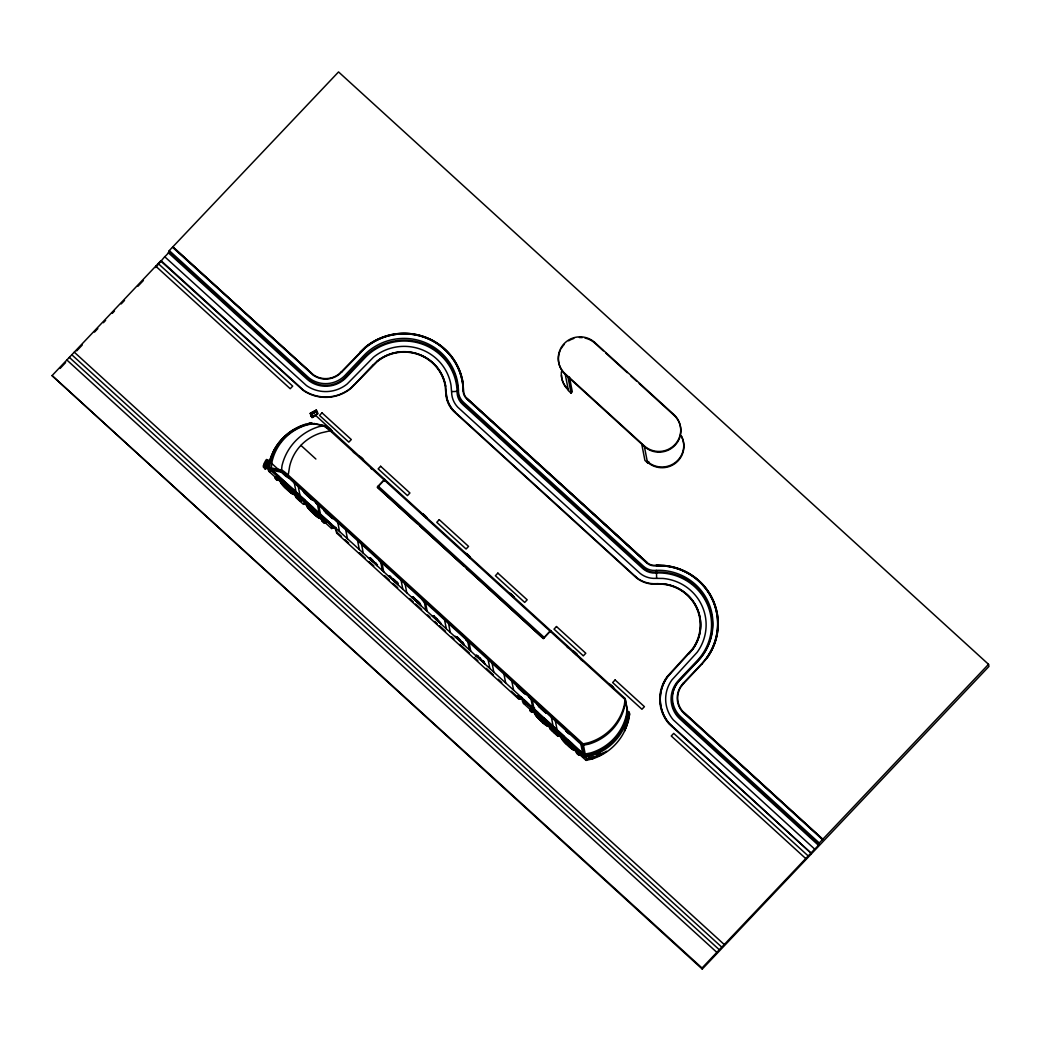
<?xml version="1.0" encoding="UTF-8"?>
<svg xmlns="http://www.w3.org/2000/svg" width="1041" height="1041" viewBox="0 0 1041 1041"><rect width="100%" height="100%" fill="white"/><g stroke="black" fill="none" stroke-linecap="round" stroke-linejoin="round"><path stroke-width="1.5" d="M155.643 267.563L164.699 256.724A4.515 0.729 -47.7 0 0 168.395 252.807L169.267 250.608L338.546 71.933L988.534 664.314L988.95 666.435L702.246 969.067L52.05 375.619L160.678 260.953L303.074 390.31A39.337 38.543 -11 0 0 350.908 388.41L377.18 361.669A41.991 41.159 -11 0 1 445.223 386.289L445.769 392.769A28.901 28.315 -11 0 0 453.434 411.13L636.519 577.976A28.901 28.315 -11 0 0 655.739 584.131L662.375 584.196A41.991 41.159 -11 0 1 692.395 648.946L667.125 676.611A39.337 38.543 -11 0 0 668.699 723.534L811.004 853.1L669.051 723.248A38.881 38.101 -11 0 1 667.502 676.858L670.482 673.28M455.073 412.171L453.772 410.818A28.445 27.873 -11 0 1 446.238 392.847L445.665 386.211A42.447 41.601 -11 0 0 376.894 361.331L372.587 365.43M164.699 256.724L306.496 385.599A33.455 32.778 -11 0 0 347.174 383.973L373.459 357.245A47.886 46.923 -11 0 1 451.026 385.3L451.638 392.561A23.019 22.551 -11 0 0 457.741 407.174L640.215 573.474A23.019 22.551 -11 0 0 655.531 578.38L662.961 578.445A47.886 46.923 -11 0 1 697.171 652.265L671.913 679.929A33.455 32.778 -11 0 0 673.254 719.838L814.687 849.105A4.515 0.729 -47.7 0 0 818.395 845.201L819.267 843.002L988.534 664.314M168.395 252.807L306.861 379.002A28.003 27.43 -11 0 0 346.38 377.428L364.897 357.883A53.325 52.258 -11 0 1 422.568 344.22A53.325 52.258 -11 0 1 457.077 391.208L457.064 392.366A17.58 17.229 -11 0 0 462.607 404.389L642.687 568.516A17.58 17.229 -11 0 0 655.336 573.057L656.507 572.966A53.325 52.258 -11 0 1 706.813 603.273A53.325 52.258 -11 0 1 697.145 660.684L678.628 680.228A28.003 27.43 -11 0 0 679.942 719.006L818.395 845.201M169.267 250.608L307.694 376.764A26.454 25.921 -11 0 0 345.065 375.28L363.569 355.736A54.9 53.794 -11 0 1 422.932 341.721A54.9 53.794 -11 0 1 458.43 390.063L458.43 391.247A16.018 15.693 -11 0 0 463.492 402.216L643.546 566.304A16.018 15.693 -11 0 0 655.062 570.455L656.272 570.351A54.9 53.794 -11 0 1 708.036 601.555A54.9 53.794 -11 0 1 698.134 660.632L679.617 680.176A26.454 25.921 -11 0 0 680.84 716.846L819.267 843.002M463.193 391.156L463.18 389.815A59.636 58.439 -11 0 0 428.176 338.767A59.636 58.439 -11 0 0 365.794 347.33L341.721 372.105M656.624 578.289L656.507 572.966M656.728 584.066L655.726 583.689A28.445 27.873 -11 0 1 636.819 577.729L455.06 412.08M263.425 466.095L264.206 464.169M265.741 468.736L265.104 469.192L264.752 465.926M267.979 463.492L265.455 468.619L265.858 468.086M268.5 462.907L267.953 464.182M267.186 461.306L266.353 461.983L266.015 460.89M579.642 750.574L585.562 755.974L585.432 757.197A31.152 3.657 43.5 0 1 586.044 760.385L591.861 759.006A53.325 52.245 -11 0 0 628.283 720.567L628.413 716.247M278.962 476.531L269.476 467.89L270.335 462.607A51.881 50.84 -11 0 1 306.119 424.806L311.441 423.596L311.649 422.711L300.693 426.198M384.676 480.994L383.986 480.122L384.91 479.576L550.702 630.677L550.103 631.523L550.871 630.833L625.186 698.563L627.385 709.884L626.617 716.598A51.881 50.84 -11 0 1 590.82 754.4L585.497 755.61L583.22 743.938L288.227 475.086L289.658 466.251A45.908 44.984 -11 0 1 300.901 445.353A45.908 44.984 -11 0 1 321.318 432.835L330.205 430.792L384.09 479.901L384.741 479.433L330.374 429.634M585.562 755.974L590.885 754.751A51.881 50.84 -11 0 0 626.695 716.963L627.541 711.667L628.634 711.602L627.658 717.392A53.325 52.245 -11 0 1 591.249 755.831L585.432 757.197L522.907 700.229L523.935 699.799L527.488 703.039M269.151 469.205L268.422 467.734L269.085 466.875M269.046 467.318L268.864 466.472M309.112 423.96L309.684 424.09M309.88 423.57L309.854 424.234M588.243 758.408L589.349 758.421M589.427 757.744L588.685 758.759L589.687 758.16M597.313 755.987L598.406 754.426M597.716 756.039L597.95 755.376M598.874 754.803L597.781 755.818L599.004 755.037M625.355 726.527L626.305 725.057M626.096 726.384L626.474 725.2L625.55 725.447M626.851 724.64L624.522 731.003L627.294 723.846L625.849 726.28M628.113 722.077L627.736 723.001L628.959 716.234M629.076 716.26L628.178 716.403M269.138 467.552L268.578 469.179A30.827 3.617 43.5 0 1 268.188 467.513L269.099 462.816M269.424 461.697L270.855 457.038A33.234 3.904 43.5 0 0 271.233 458.248M317.089 414.11L316.204 411.39M264.935 466.485L265.065 465.678M264.987 465.874L265.533 469.062M268.435 463.7L267.667 460.799M628.959 716.351L629.48 714.907L628.27 721.582M312.248 417.454L310.374 413.251L316.49 410.076M312.118 417.454L311.493 414.227L316.087 411.82M544.131 720.84L543.181 722.818A7.677 0.898 43.5 0 0 547.045 725.148A7.677 0.898 43.5 0 0 542.608 719.917L542.855 719.5M570.494 744.875L569.544 746.852A7.677 0.898 43.5 0 0 573.422 749.182A7.677 0.898 43.5 0 0 568.985 743.951L569.414 746.735M819.007 844.55L680.567 718.381A27.118 26.572 -11 0 1 679.305 680.814L697.821 661.256A54.223 53.13 -11 0 0 707.62 602.895A54.223 53.13 -11 0 0 656.494 572.082A16.695 16.357 -11 0 1 643.299 567.852L463.232 403.752A16.695 16.357 -11 0 1 457.975 391.156L458.443 390.063M264.817 466.004L265.299 465.184M268.305 463.622L266.028 467.969M265.247 465.665L268.058 460.421L266.47 459.601M543.792 638.341L544.365 637.573L378.247 486.173L377.519 487.487L417.168 523.61M588.725 758.564L588.972 757.887M589.011 757.419L588.399 758.564L589.232 757.796M597.924 755.102L603.468 753.098L599.226 755.909L596.532 756.495L598.276 755.024M628.842 714.633L628.27 715.622M628.491 716.65L628.322 715.818M628.79 716.676L629.011 715.688L628.087 716.286M626.63 725.629L626.903 724.913L626.005 725.356M330.205 430.48L329.672 429.36L331.324 430.427M331.78 430.909L332.092 432.028L329.516 429.53M297.492 498.509C296.347 495.607 303.386 502.491 300.172 501.046M300.602 501.294L297.375 497.767A3.943 3.709 68.9 0 1 296.685 497.012M311.858 499.511L311.285 499.173M331.728 517.793L332.469 517.924M372.782 561.047L368.8 557.664L369.373 558.015M393.056 579.837L389.23 576.285L396.699 582.791M437.246 620.176L432.939 615.647L438.326 620.436M432.783 616.35L436.413 619.655L436.582 618.614L433.837 616.051M456.283 636.962L459.992 640.905M482.907 661.139L476.257 655.596L477.285 656.025M525.627 693.957L521.918 691.172L522.075 690.053M545.315 712.447L546.07 712.591M551.834 730.262L552.472 730.574M552.146 730.275L554.931 732.916M266.756 459.458C265.247 460.083 261.551 468.06 264.388 468.086M265.247 464.78L266.73 462.061M265.455 464.885L267.953 460.083M286.796 487.11L285.82 488.268A7.677 0.898 43.5 0 1 281.382 483.024A7.677 0.898 43.5 0 1 285.26 485.366L285.95 488.398M266.041 468.281L265.403 468.97L264.948 466.134M265.832 468.671L268.591 463.336L268.058 460.421M332.222 527.358L331.585 528.477L335.944 527.449M586.682 759.266L586.044 760.385L579.837 754.725A16.266 1.913 43.5 0 0 567.345 740.724M268.786 467.448L269.033 466.628M588.894 758.134L589.18 757.562M597.963 754.634L597.144 755.844L598.028 755.818A51.881 50.84 -11 0 0 602.895 753.398M628.283 716.963L628.257 716.104M628.569 717.028L628.907 716.286M628.933 716.559L628.257 717.444M626.109 724.575L626.331 723.313M626.396 725.98L626.942 724.718L626.162 724.757M552.732 730.795L554.45 732.838M312.781 511.769L312.183 512.302A7.677 0.898 43.5 0 1 307.746 507.058A7.677 0.898 43.5 0 1 311.623 509.4L312.326 512.432M299.704 496.804L300.289 495.984M554.163 728.713L554.749 727.88M288.396 487.591L288.149 488.008A7.677 0.898 43.5 0 1 292.586 493.239A7.677 0.898 43.5 0 1 288.721 490.91L289.84 488.88M314.759 511.625L314.525 512.042A7.677 0.898 43.5 0 1 318.962 517.273A7.677 0.898 43.5 0 1 315.085 514.944L315.774 511.352M540.279 720.177A7.677 0.898 43.5 0 1 535.842 714.933A7.677 0.898 43.5 0 1 539.719 717.275L540.747 719.838M566.785 744.328L566.083 741.296A7.677 0.898 43.5 0 0 562.205 738.967A7.677 0.898 43.5 0 0 566.642 744.211L567.124 743.86M377.753 487.006L378.39 486.238M543.896 637.782L543.311 638.588L466.42 568.503M589.115 757.887L589.453 757.197M597.781 755.037L598.237 754.27M600.032 753.124L599.434 753.892M600.54 753.033L599.811 754.191L600.592 753.268M626.513 725.902L624.899 727.75L625.329 727.269M600.006 753.372L598.783 755.05M625.524 726.67L625.94 726.006M626.096 726.15L625.186 727.204M689.012 653.813L692.772 649.285A42.447 41.601 -11 0 0 662.44 583.845L656.728 583.611M683.182 683.221L681.282 685.616A21.679 21.236 -11 0 0 682.154 711.471L684.21 713.619M681.66 685.863L683.521 683.508M701.712 663.768L706.527 657.86A59.636 58.439 -11 0 0 710.652 596.207A59.636 58.439 -11 0 0 656.181 565.692L654.893 565.797A11.269 11.035 -11 0 1 647.424 563.493L466.797 398.846M702.05 664.054L706.904 658.12A60.105 58.908 -11 0 0 663.95 565.445L656.168 565.25L663.963 565.536A60.105 58.908 -11 0 1 706.917 658.211M298.025 498.535L299.704 500.669M299.587 500.096L299.99 500.929M60.04 368.475L65.596 362.606M76.709 350.869L82.265 345M94.497 332.092L97.828 328.579M103.397 322.71L105.609 320.368M112.285 313.315L114.51 310.973M121.172 303.933L124.517 300.42M137.854 286.327L143.411 280.471M341.396 371.793L365.495 346.965A60.105 58.908 -11 0 1 462.868 382.19L463.648 391.143A10.813 10.592 -11 0 0 466.511 398.013M273.067 469.712L272.456 470.363L282.723 472.445M354.07 384.988L372.574 365.352M325.312 427.487L325.924 426.836M304.414 492.861L304.193 492.224M304.701 492.927L305.846 493.408L304.037 492.393M307.681 495.048L307.824 495.75M308.344 495.646L311.181 499.238M312.365 499.602L312.677 499.277M315.735 501.853L320.108 506.199L315.735 501.853L315.67 502.725A16.383 16.057 -11 0 0 319.626 506.329L319.626 506.329M359.275 456.27L359.431 456.114A16.383 16.057 -11 0 1 363.387 459.719L363.322 460.59L363.387 459.719M317.999 503.389L317.388 504.039L319.106 512.888M319.327 504.586L318.702 505.249L320.42 514.085M363.231 460.148L363.387 459.979A16.383 16.057 -11 0 0 359.496 456.465M324.48 511.014L331.65 516.804M323.647 509.752L325.794 512.432L325.846 511.625M324.402 511.183L326.301 512.12M328.11 514.54L328.279 513.499L328.11 514.54L325.794 512.432M328.761 514.176L324.649 510.207M328.787 514.267L331.611 517.871M333.341 517.676L332.769 518.717L331.415 517.546M384.09 479.901L377.297 487.071L543.428 638.471L550.221 631.301L625.199 699.643L627.463 711.315M378.404 486.329L384.259 480.057L550.051 631.145L544.209 637.43M369.477 557.937L370.453 557.898L376.269 564.17M370.18 558.405L368.215 557.638M372.639 560.344L372.47 561.372M373.277 560.852L370.31 558.145M373.146 561.099L376.907 565.12M382.919 564.001A16.383 16.057 -11 0 1 378.963 560.396L379.028 559.524L383.062 563.845M378.963 560.396L379.028 559.524M376.751 565.276L376.621 564.417M377.48 564.729L376.4 564.157M426.667 517.39L426.602 518.262L426.667 517.39A16.383 16.057 -11 0 0 422.711 513.786M426.576 517.911L426.732 517.741A16.383 16.057 -11 0 0 425.235 516.089M390.427 577.013L390.375 576.076M390.609 577.026L389.23 576.285M392.925 579.121L392.899 579.993M393.719 579.473L393.563 580.592L397.337 583.741M565.133 373.732L644.249 445.834A21.692 21.249 -11 0 0 674.88 444.611A21.692 21.249 -11 0 0 673.865 414.552L594.762 342.463A21.692 21.249 -11 0 0 564.131 343.673A21.692 21.249 -11 0 0 565.133 373.732L568.438 390.713L571.08 393.121L572.303 391.806L569.44 377.024M395.736 581.997L396.673 581.815M416.127 600.865L412.353 597.716L413.186 597.339M415.997 600.15L415.971 601.021M416.79 600.501L416.634 601.62L420.421 604.769M420.2 604.274L418.807 603.025L419.744 602.843M426.576 603.494L426.42 603.663A16.383 16.057 -11 0 1 422.464 600.058L422.529 599.174L426.511 603.142M422.555 599.538L422.464 599.785A16.383 16.057 -11 0 0 426.355 603.299L426.42 603.663M422.464 600.058L422.529 599.174M426.12 601.919L425.496 602.57L427.213 611.418M470.025 557.482L470.181 557.039A16.383 16.057 -11 0 0 466.225 553.435M470.09 557.56L470.246 557.403A16.383 16.057 -11 0 0 466.29 553.799M470.181 557.039L470.116 557.924L470.025 557.208M436.582 618.614L436.413 619.655M437.22 619.135L437.077 620.254L440.85 623.39M432.783 615.804L439.393 621.477M459.497 639.812L459.484 640.683L456.387 637.313M462.881 642.831L456.999 637.691L457.467 637.196M456.96 636.754L457.038 637.873L455.125 636.415L456.439 636.793M459.654 639.642L459.484 640.683M463.922 644.418L460.304 641.113M462.738 642.011L462.79 642.987M469.933 643.312A16.383 16.057 -11 0 1 465.978 639.708L466.043 638.836L470.09 643.143M466.056 639.187L465.913 639.356A16.383 16.057 -11 0 0 469.868 642.961M465.978 639.708L466.043 638.836M469.621 641.568L469.01 642.219L470.727 651.067M513.525 596.857L513.681 596.701A16.383 16.057 -11 0 0 509.726 593.097M641.75 444.13L644.913 460.408L647.541 462.803L648.777 461.501M480.226 658.979L476.297 655.999L477.91 655.83M480.096 658.263L479.914 659.304M484.364 663.039L480.734 659.734M517.65 686.396L517.767 687.255M517.559 687.216L519.108 688.309M521.268 689.702L521.411 690.404M518.47 688.166C520.266 689.506 526.212 696.416 526.265 693.931M526.03 694.191L526.499 693.709L520.825 688.608M533.369 700.827L533.213 700.983A16.383 16.057 -11 0 1 529.257 697.379L529.322 696.507L533.617 700.411M572.537 650.898L576.909 655.244L572.771 651.185M573.018 650.768L573.084 651.119A16.383 16.057 -11 0 1 577.039 654.724L576.974 654.373A16.383 16.057 -11 0 0 573.018 650.768L572.927 651.289M531.587 698.043L530.975 698.693L532.693 707.542M576.974 654.373L576.909 655.244M534.632 708.088L534.007 708.739L532.289 699.903M538.744 705.811L538.08 705.017L546.564 713.345L542.348 709.793L542.504 708.674M541.71 708.322L541.854 709.038M546.46 712.812L546.928 712.33L539.121 705.278M569.869 734.087L569.713 734.256A16.383 16.057 -11 0 1 565.757 730.652L565.836 729.78L570.117 733.684M609.519 684.041L609.519 684.041A16.383 16.057 -11 0 1 613.474 687.646L613.383 688.153M565.757 730.652L565.757 730.379A16.383 16.057 -11 0 0 569.648 733.905L569.713 734.256M613.474 687.646L613.409 688.517L609.037 684.171L613.409 688.517M581.529 743.56L580.904 744.211L582.622 753.046L583.246 752.396M683.195 683.312L701.699 663.677M683.534 683.599L702.037 663.963M702.246 969.067L702.037 968.013L810.679 853.347M814.687 849.105L810.978 853.021L811.186 854.075M308.8 424.26L309.606 423.622L308.956 424.103M308.943 424.325L310.4 423.44M625.16 726.384L626.018 725.499M316.88 414.032L312.014 416.907M359.913 352.248L365.508 347.056A60.105 58.908 -11 0 1 462.894 382.281M341.383 371.702L339.236 373.797A21.223 20.794 -11 0 1 313.432 374.825L172.819 246.86L311.116 372.899M341.708 372.014L339.522 374.135A21.679 21.236 -11 0 1 313.159 375.189L172.533 247.277M354.057 384.897L350.635 388.163A38.881 38.101 -11 0 1 303.36 390.037L160.991 260.627M554.15 732.539L554.619 732.526M589.219 758.095L589.766 757.419M589.935 757.575L588.842 758.59M625.199 725.759L625.758 725.083M625.368 725.902L625.914 725.239M598.159 755.324L598.705 754.647M311.819 412.561L312.027 413.771L312.755 412.77M625.706 725.59L626.63 724.718M588.816 758.421L589.596 757.887M597.222 755.193L595.986 755.987M598.367 754.959L597.677 755.402M539.85 717.379L540.813 716.755M566.213 741.413L566.916 740.919M326.419 522.569A9.044 1.457 -47.7 0 1 326.028 522.348L324.102 522.868A15.368 1.809 43.5 0 0 312.313 509.648L285.937 485.613A15.368 1.809 43.5 0 0 275.318 478.418L275.331 478.483A3.891 3.696 72.2 0 0 277.309 480.291L279.222 479.693A9.044 1.457 -47.7 0 0 279.626 479.914M305.416 503.909A11.75 1.379 43.5 0 0 304.935 504.195L303.673 504.325A3.891 3.696 72.2 0 1 302.541 503.597L296.607 498.197A3.891 3.696 72.2 0 1 295.761 497.104L296.36 495.308M296.438 496.622L295.761 497.104A12.648 1.483 43.5 0 0 286.041 486.147A12.648 1.483 43.5 0 0 277.296 480.213L279.222 479.693M304.935 504.195L305.586 503.727L303.66 504.247A12.648 1.483 43.5 0 1 312.417 510.181A12.648 1.483 43.5 0 1 322.124 521.073L322.137 521.138A3.891 3.696 72.2 0 0 324.115 522.946L326.028 522.348M530.389 708.596L529.791 710.391A3.891 3.696 72.2 0 0 531.769 712.2L533.031 712.07A11.75 1.379 43.5 0 1 534.527 712.291M530.468 709.897L529.791 710.391A15.368 1.809 43.5 0 1 540.396 717.522L566.772 741.556A15.368 1.809 43.5 0 1 578.562 754.777L580.488 754.257A9.044 1.457 -47.7 0 0 581.294 754.361M533.031 712.07L533.682 711.602A9.044 1.457 -47.7 0 0 534.488 711.706M551.301 728.726A9.942 1.601 -47.7 0 1 551.001 728.687L550.221 729.012A3.891 3.696 72.2 0 0 551.066 730.105L557 735.506A3.891 3.696 72.2 0 0 558.132 736.221A12.648 1.483 43.5 0 1 566.877 742.09A12.648 1.483 43.5 0 1 576.584 752.981L576.597 753.046A3.891 3.696 72.2 0 0 578.575 754.855L580.488 754.257L583.949 757.406M560.045 735.623L558.132 736.221L560.045 735.623A9.044 1.457 -47.7 0 0 560.448 735.857M577.274 752.565L576.597 753.046L576.545 751.719A11.75 1.379 43.5 0 0 572.836 746.839M313.276 417.012L316.984 414.448M313.159 416.868L317.687 413.667L317.206 411.195L315.592 411.95M310.296 413.511L316.256 410.024M315.605 411.794L311.012 414.63L315.722 412.028M312.586 417.389L313.289 416.96M315.878 411.781L316.568 411.65M312.886 416.881L312.066 416.96M311.324 414.747L311.871 417.532L312.964 417.142M300.237 426.394L299.248 427.07A33.234 3.904 43.5 0 0 299.288 427.317M316.113 411.663L316.945 411.624L317.427 414.097M311.636 415.893L310.908 416.036M311.662 416.179L310.908 416.4L310.374 413.251M269.476 467.89L268.448 468.32A31.152 3.657 43.5 0 0 269.059 471.495L275.279 477.155A16.266 1.913 43.5 0 1 286.522 484.794M316.321 411.572L317.141 411.507L317.622 413.98M306.067 424.064L305.794 424.129A53.325 52.245 -11 0 0 269.424 462.529L268.448 468.32L330.973 525.302L331.103 524.065L320.433 514.345M308.188 423.557L310.153 423.206A30.827 3.617 43.5 0 0 310.192 424.116M521.71 698.251A9.044 1.457 -47.7 0 1 519.719 698.862L518.405 698.745L336.711 533.148L335.97 529.804L333.51 527.058L270.855 469.14L281.421 471.248L582.218 745.408L588.816 744.133A51.881 50.84 -11 0 0 624.626 706.345L625.433 699.799M298.273 427.37L292.963 430.076A54.015 52.935 -11 0 0 273.861 450.233L271.246 456.179A35.069 4.125 43.5 0 0 271.285 456.426M533.682 711.602L532.445 711.706A3.943 3.696 68.9 0 1 532.042 711.51M656.181 565.341L654.88 565.354A10.813 10.592 -11 0 1 647.684 563.051L467.11 398.534M655.739 583.78L656.741 583.702M269.059 471.495L270.166 471.43M314.343 423.557L312.977 424.116M518.405 698.745L517.819 695.739L584.183 755.493L585.497 755.61M332.248 431.872L331.519 431.69M297.179 497.741L301.109 501.398M298.012 498.665L297.192 498.066L297.778 498.483M301.239 501.281L299.574 500.044M412.314 597.313L413.342 597.755M432.744 615.947L433.629 616.545M554.632 732.942C557.521 734.504 550.689 727.906 551.951 730.418M525.185 703.716L523.519 703.404L529.739 709.064A16.266 1.913 43.5 0 1 540.982 716.702M287.563 477.051L286.457 476.062M288.032 477.533L287.394 476.7M413.186 597.911L411.729 597.3M413.03 597.495C411.026 596.051 415.385 598.848 412.991 597.586M456.127 637.118L456.544 637.157M476.674 655.296L477.442 655.869M317.037 513.499L315.865 512.64M287.837 477.39C290.738 479.042 284.687 473.343 286.626 476.257M389.451 576.18L388.657 576.272M433.889 615.725L433.967 616.845L432.158 615.921M476.479 655.31L477.129 655.609M330.244 429.712L331.532 430.779M288.162 477.455L287.602 477.207M310.973 498.912L312.508 500.148L312.899 499.042L309.372 495.906M312.183 417.142L311.61 414.409M635.426 576.467L636.806 577.638M287.329 476.414C283.646 472.12 292.378 480.565 287.173 476.583M545.198 712.525L538.9 706.787M413.446 597.105L418.807 603.025M456.492 637.248L457.194 637.704M477.338 655.7L480.734 658.784L480.578 659.903M520.916 696.78L521.593 697.379M585.003 338.052A21.692 21.249 -11 0 1 594.905 343.166L603.286 350.817M605.875 353.172L627.268 372.665M630.859 375.931L636.858 381.396M639.213 383.556L674.008 415.268A21.692 21.249 -11 0 1 675.01 445.314A21.692 21.249 -11 0 1 644.379 446.537L565.276 374.435A21.692 21.249 -11 0 1 560.344 350.166M647.047 562.582L466.498 397.922M646.734 562.908L466.16 398.222A11.269 11.035 -11 0 1 463.18 391.065M684.523 713.215L822.832 839.332L682.493 711.094A21.223 20.794 -11 0 1 681.634 685.785M684.197 713.527L822.52 839.658M169.019 252.156L307.446 378.325A27.118 26.572 -11 0 0 345.742 376.803L364.259 357.258A54.223 53.13 -11 0 1 422.893 343.4A54.223 53.13 -11 0 1 457.975 391.156M158.219 263.568L292.69 386.12L290.231 388.735L155.747 266.171M808.206 855.949L673.722 733.385L671.25 735.987L805.734 858.552M315.267 415.099L330.882 429.334M358.95 456.244L363.465 460.421M422.23 513.916L426.758 518.106M465.743 553.578L470.259 557.755M509.244 593.227L513.773 597.404M328.162 428.879L324.61 425.639L314.07 423.531L314.408 424.273M353.211 451.859L355.02 453.499M566.798 646.513L568.607 648.166M581.138 659.578L582.947 661.23M419.562 525.809L464.013 566.317M300.901 445.366L315.891 459.029M583.507 745.356L287.654 475.919A9.421 1.106 43.5 0 0 281.421 471.248L281.981 465.848A53.898 52.818 -11 0 1 319.158 426.589L324.61 425.639A9.421 1.106 43.5 0 1 330.856 430.31M325.534 510.624L331.962 516.479M304.219 491.573L306.939 494.059M539.043 705.525L541.346 707.62M303.712 491.352L312.287 499.16M378.872 559.694L383.4 563.871M422.373 599.343L426.667 603.246M465.887 638.992L470.415 643.182M520.513 688.934L525.874 693.813M529.166 696.676L533.695 700.853M565.679 729.936L570.195 734.126M325.95 512.276L328.253 514.371L328.123 513.668M307.668 495.919L304.857 492.757M518.952 688.465L521.255 690.573M541.697 709.194L538.392 705.173M270.517 462.334L286.132 476.57M310.673 498.795L304.883 493.499M325.833 512.614L331.103 517.416M394.058 579.408L396.179 581.412M417.129 600.436L419.25 602.44M457.48 637.287L459.588 639.213M457.337 637.456L460.291 640.163L460.148 641.282M370.154 558.314L375.45 563.207M390.596 576.935L395.892 581.828M413.667 597.963L419.783 603.585M457.077 637.652L462.464 642.505M369.984 558.379L375.294 563.363M477.442 656.311L482.751 661.295L483.688 661.113M370.804 559.564L373.303 561.893M476.14 655.622L480.747 659.825M286.067 483.011L305.026 500.305M309.776 504.625L313.328 507.865M532.224 707.36L538.158 712.76M544.079 718.16L564.235 736.521M567.787 739.761L572.524 744.094M341.487 536.427L336.698 532.068L336.074 528.893M345.065 539.706L348.657 542.973M359.431 552.784L365.404 558.236M368.995 561.502L373.784 565.862M384.545 575.673L389.334 580.032M392.912 583.311L397.701 587.671M409.66 598.575L413.251 601.841M415.645 604.027L421.631 609.466M427.604 614.919L429.998 617.105M434.787 621.464L437.181 623.65M439.575 625.823L445.548 631.275M451.534 636.728L453.928 638.914M459.901 644.353L469.478 653.084M474.254 657.444L477.845 660.71M486.225 668.348L493.395 674.88M498.184 679.239L501.775 682.519M511.339 691.237L519.719 698.862L519.095 695.687M300.836 500.942L297.31 497.637M555.295 732.851L557.677 735.011M74.275 352.17L724.263 944.551M71.803 354.773L721.79 947.167M69.331 357.375L719.331 949.769M66.858 359.991L716.859 952.372M52.05 375.619L702.037 968.013M538.717 706.214L539.537 706.93M482.881 661.048L484.078 662.232M439.211 621.464L441.384 624.327M439.237 621.646L440.629 623.195M376.243 563.194L375.267 563.194L376.621 564.313M553.005 731.25L551.821 730.04M298.546 499.355L297.596 498.392M298.377 499.472L297.544 498.639M483.089 661.621L484.143 662.857M396.608 581.815L397.584 582.752M333.992 526.421L335.657 528.216M273.51 471.235L271.571 469.166M672.278 726.683L669.077 723.339A38.881 38.101 -11 0 1 667.515 676.949L692.759 649.194A42.447 41.601 -11 0 0 662.427 583.754M331.337 430.571L332.066 431.481M330.361 430.323L329.646 429.413M538.874 706.279L538.21 705.512M538.717 706.449L537.234 704.406M518.288 687.815L516.804 685.785M483.571 661.79L484.143 662.557M462.985 643.325L463.713 643.924M396.4 582.648L397.128 583.246M376.113 563.858L376.686 564.625M375.97 564.014L377.441 566.057M304.688 493.161L303.217 491.131M286.561 475.945L287.069 476.596M483.857 662.089L484.546 662.831M463.271 643.624L464.468 645.355M419.913 603.806L420.603 604.548M419.757 603.975L420.954 605.706M397.363 582.609L398.143 583.467M396.842 582.778L397.883 584.678M304.558 492.692L303.907 491.899M566.785 741.114L566.369 740.58A11.75 1.379 43.5 0 0 562.4 737.34M484.078 662.349L484.898 663.989M271.246 468.762L270.816 467.864L281.408 469.972A10.319 1.21 43.5 0 1 282.879 470.74L283.399 471.092A10.319 1.21 43.5 0 1 288.227 475.086M322.905 520.812L322.736 519.342M580.644 659.526L580.436 658.797M644.249 445.834L647.541 462.803M656.181 565.705L656.194 565.784A59.636 58.439 -11 0 1 710.665 596.285A59.636 58.439 -11 0 1 706.527 657.938M594.762 342.463L594.905 343.166M567.918 376.842L571.08 393.121M584.183 755.493L581.984 744.172L588.542 742.714A51.881 50.84 -11 0 0 624.353 704.926L625.186 698.563M550.702 630.677L550.936 631.913M555.36 720.932L557.078 729.767M551.405 717.327L553.122 726.163M542.478 719.786L543.051 722.701M513.681 596.701L513.76 597.053A16.383 16.057 -11 0 0 509.804 593.448M533.213 700.983L533.148 700.632A16.383 16.057 -11 0 1 529.192 697.028L529.414 697.223M463.18 389.815L463.206 389.894A59.636 58.439 -11 0 0 428.189 338.859A59.636 58.439 -11 0 0 365.82 347.421M511.86 681.282L513.577 690.118M503.948 674.061L505.666 682.909M492.081 663.247L493.798 672.096M488.125 659.643L489.843 668.491M479.94 658.433L480.07 659.135M476.297 655.999L475.672 655.57M467.682 641.022L469.413 649.87M455.62 636.558L455.854 637.378M448.567 623.598L450.285 632.447M444.611 619.994L446.329 628.842M436.426 618.783L436.569 619.486M424.181 601.373L425.899 610.208M412.106 596.909L412.353 597.716M384.741 479.433L385.144 480.812M405.066 583.949L406.784 592.784M401.11 580.344L402.828 589.18M371.169 468.229L371.312 468.931M381.995 562.921L383.713 571.769M380.668 561.724L382.385 570.559M372.483 560.5L372.626 561.203M361.552 544.3L363.27 553.135M357.597 540.695L359.314 549.531M345.729 529.882L347.447 538.717M337.818 522.66L339.535 531.509M315.67 502.725L315.605 502.374A16.383 16.057 -11 0 0 319.561 505.978M314.395 511.912L314.955 514.827M298.273 486.615L299.99 495.464M294.317 483.011L296.034 491.859M288.019 487.878L288.591 490.792M656.272 570.351L656.494 572.082M275.279 477.155L275.331 478.483M627.15 708.648L626.331 715.193A51.881 50.84 -11 0 1 590.533 752.981L583.949 754.257L271.128 469.166L272.091 461.397A49.877 48.875 -11 0 1 306.509 425.066L313.016 423.57L323.387 425.665A10.319 1.21 43.5 0 1 330.205 430.792M336.711 533.148L336.698 532.068A9.044 1.457 -47.7 0 0 336.829 532.263M681.191 435.58A21.692 21.249 -11 0 1 647.268 461.397M681.335 436.283A21.692 21.249 -11 0 1 647.411 462.1M568.165 389.295A21.692 21.249 -11 0 1 561.411 371.741M568.295 389.998A21.692 21.249 -11 0 1 561.45 375.228M560.969 348.917A21.692 21.249 -11 0 1 564.261 344.389M568.646 340.823A21.692 21.249 -11 0 1 573.799 338.494M579.382 337.557A21.692 21.249 -11 0 1 582.205 337.622M457.064 391.208A4.528 0.898 -2.7 0 1 451.651 391.494M453.772 410.818A28.445 27.873 -11 0 1 446.225 392.756M376.92 361.422A42.447 41.601 -11 0 1 445.678 386.302M422.776 514.137A16.383 16.057 -11 0 1 424.91 515.776M311.155 423.127A31.152 3.657 43.5 0 1 311.649 422.711M330.973 525.302A31.152 3.657 43.5 0 1 331.585 528.49L325.378 522.816A16.266 1.913 43.5 0 0 312.886 508.828M293.731 493.981A9.044 1.067 43.5 0 1 291.428 493.031M290.738 492.51A9.044 1.067 43.5 0 1 280.862 482.634M282.241 482.477A9.044 1.067 43.5 0 1 286.796 486.199M289.346 488.645A9.044 1.067 43.5 0 1 290.881 490.233M291.558 490.975A9.044 1.067 43.5 0 1 293.094 492.848M291.402 491.131A9.044 1.067 43.5 0 1 290.335 492.484A9.044 1.067 43.5 0 1 280.55 482.53A9.044 1.067 43.5 0 1 287.511 487.162M288.357 487.982A9.044 1.067 43.5 0 1 290.725 490.389M320.108 518.015A9.044 1.067 43.5 0 1 316.347 515.933M315.553 515.269A9.044 1.067 43.5 0 1 307.967 507.683M307.55 507.136A9.044 1.067 43.5 0 1 307.629 505.913M308.604 506.512A9.044 1.067 43.5 0 1 310.673 508.073M312.313 509.465A9.044 1.067 43.5 0 1 314.031 511.04M314.889 511.847A9.044 1.067 43.5 0 1 319.47 516.883M314.733 512.016A9.044 1.067 43.5 0 1 318.442 517.793A9.044 1.067 43.5 0 1 307.277 507.123A9.044 1.067 43.5 0 1 313.875 511.196M306.444 504.404A11.75 1.379 43.5 0 1 309.815 506.889M314.187 510.741A11.75 1.379 43.5 0 1 322.085 519.81L322.137 521.138L322.814 520.656A3.943 3.696 68.9 0 0 323.335 521.411M305.794 503.571A9.942 1.601 -47.7 0 1 304.453 503.987L304.349 503.831A3.943 3.709 68.9 0 1 303.569 503.389M323.998 522.022A3.943 3.696 68.9 0 0 324.779 522.452L324.883 522.608A9.942 1.601 -47.7 0 0 326.223 522.205M278.572 480.161A11.75 1.379 43.5 0 1 284.492 483.727M293.666 492.77A11.75 1.379 43.5 0 1 294.343 493.59M294.889 494.306A11.75 1.379 43.5 0 1 295.709 495.789M279.417 479.537A9.942 1.601 -47.7 0 1 278.077 479.953L277.986 479.797A3.943 3.696 68.9 0 1 277.192 479.354M628.634 711.602A31.152 3.657 43.5 0 1 629.258 714.79M606.369 751.212A51.881 50.84 -11 0 1 604.079 752.695M596.753 756.443A51.881 50.84 -11 0 1 592.876 757.887M523.519 703.404A31.152 3.657 43.5 0 1 522.894 700.216M547.878 725.226A9.044 1.067 43.5 0 1 540.227 720.034M539.394 719.214A9.044 1.067 43.5 0 1 535.725 713.788M537.312 714.816A9.044 1.067 43.5 0 1 544.599 721.348M545.341 722.142A9.044 1.067 43.5 0 1 547.137 724.198M574.554 750.106A9.044 1.067 43.5 0 1 567.02 744.471A9.044 1.067 43.5 0 1 561.515 737.653M563.064 738.42A9.044 1.067 43.5 0 1 567.631 742.142M569.349 743.755A9.044 1.067 43.5 0 1 570.962 745.382M572.381 746.904A9.044 1.067 43.5 0 1 574.242 749.26M568.334 743.105A9.044 1.067 43.5 0 1 573.409 750.014A9.044 1.067 43.5 0 1 562.127 739.565A9.044 1.067 43.5 0 1 567.475 742.311M559.394 736.104A11.75 1.379 43.5 0 1 560.318 736M560.904 736.312A11.75 1.379 43.5 0 1 561.593 736.768M560.253 735.48A9.942 1.601 -47.7 0 1 558.913 735.896L558.809 735.74A3.943 3.709 68.9 0 1 558.405 735.545M578.458 753.918A3.943 3.696 68.9 0 0 579.238 754.361L579.343 754.517A9.942 1.601 -47.7 0 0 580.683 754.1M578.106 753.632A3.943 3.696 68.9 0 1 577.794 753.307M536.024 713.306A11.75 1.379 43.5 0 1 536.922 713.983M537.911 714.764A11.75 1.379 43.5 0 1 543.389 719.682M545.497 721.79A11.75 1.379 43.5 0 1 550.168 727.698L550.208 728.947A12.648 1.483 43.5 0 0 540.5 718.056A12.648 1.483 43.5 0 0 531.756 712.122L532.537 711.862A9.942 1.601 -47.7 0 0 533.877 711.445M551.743 729.611A3.943 3.709 68.9 0 1 551.418 729.286M551.144 728.921A3.943 3.709 68.9 0 1 550.897 728.531M531.3 710.977A3.943 3.696 68.9 0 1 530.988 710.652M382.841 563.649A16.383 16.057 -11 0 1 378.885 560.045M609.584 684.392A16.383 16.057 -11 0 1 613.539 687.997M587.684 759.032C595.907 760.086 598.523 753.45 587.684 759.032M551.795 729.494L555.699 733.189L551.795 729.494M322.007 412.835L319.535 415.437L348.839 442.152L351.311 439.549L322.007 412.835M380.629 466.264L378.156 468.866L407.46 495.581L409.933 492.979L380.629 466.264M439.25 519.68L436.778 522.296L466.082 549.01L468.554 546.395L439.25 519.68M497.858 573.11L495.399 575.712L524.703 602.427L527.175 599.824L497.858 573.11M556.48 626.539L554.02 629.141L583.324 655.856L585.797 653.254L556.48 626.539M615.101 679.955L612.642 682.571L641.946 709.272L644.418 706.67L615.101 679.955M537.026 717.041A9.044 1.067 43.5 0 0 547.904 726.306A9.044 1.067 43.5 0 0 539.407 716.781A9.044 1.067 43.5 0 0 537.026 717.041"/></g></svg>
